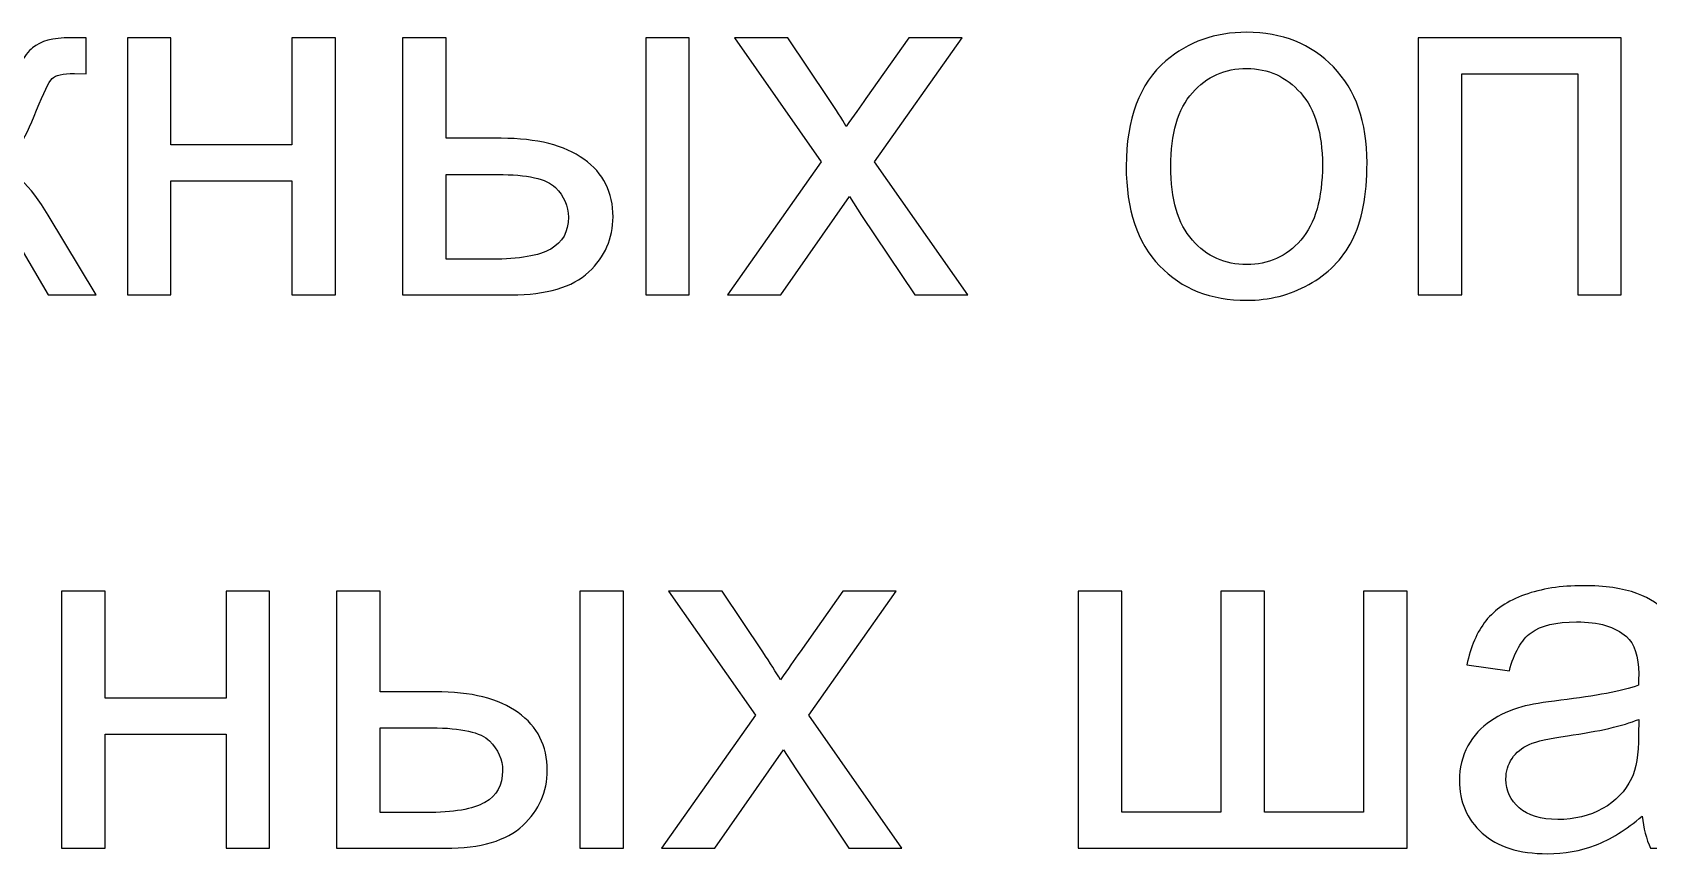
# Model space of a CAD drawing. Header units: centimetres. Extents: x 259 to 610, y 357 to 1252.
# Drawn here: x 359.08 to 370.59, y 1033.21 to 1039.06 of the extents above; entities that cross this region are included whole.
import ezdxf

# ---------------------------------------------------------------- set-up
doc = ezdxf.new("R2010")
doc.units = ezdxf.units.CM
doc.header["$MEASUREMENT"] = 0
doc.layers.add('layer 1', color=7, linetype='Continuous')

msp = doc.modelspace()

# ---------------------------------------------------------------- linework, layer by layer
at = {"layer": 'layer 1', "color": 250}
for points, knots in [([(358.50803, 1039.02428), (358.50803, 1039.02428), (358.50803, 1038.23406), (358.50803, 1038.23406), (358.50803, 1038.23406), (358.60799, 1038.23406), (358.67854, 1038.25288), (358.71911, 1038.28992), (358.71911, 1038.28992), (358.75968, 1038.32755), (358.81789, 1038.4375), (358.89315, 1038.62094), (358.89315, 1038.62094), (358.9637, 1038.79498), (359.02779, 1038.90551), (359.08541, 1038.95373), (359.08541, 1038.95373), (359.14186, 1039.00076), (359.23123, 1039.02428), (359.35411, 1039.02428), (359.35411, 1039.02428), (359.35411, 1039.02428), (359.46759, 1039.02428), (359.46759, 1039.02428), (359.46759, 1039.02428), (359.46759, 1039.02428), (359.46759, 1038.76852), (359.46759, 1038.76852), (359.46759, 1038.76852), (359.46759, 1038.76852), (359.38351, 1038.77028), (359.38351, 1038.77028), (359.38351, 1038.77028), (359.3006, 1038.77028), (359.24828, 1038.75794), (359.22535, 1038.73383), (359.22535, 1038.73383), (359.20124, 1038.70855), (359.1642, 1038.63329), (359.11481, 1038.50805), (359.11481, 1038.50805), (359.06895, 1038.38811), (359.02661, 1038.30579), (358.98781, 1038.25934), (358.98781, 1038.25934), (358.949, 1038.21348), (358.88786, 1038.17174), (358.80554, 1038.13352), (358.80554, 1038.13352), (358.9396, 1038.09766), (359.07012, 1037.9736), (359.19771, 1037.76075), (359.19771, 1037.76075), (359.19771, 1037.76075), (359.53814, 1037.19337), (359.53814, 1037.19337), (359.53814, 1037.19337), (359.53814, 1037.19337), (359.19712, 1037.19337), (359.19712, 1037.19337), (359.19712, 1037.19337), (359.19712, 1037.19337), (358.86551, 1037.76017), (358.86551, 1037.76017), (358.86551, 1037.76017), (358.7979, 1037.87541), (358.73851, 1037.95066), (358.68854, 1037.98653), (358.68854, 1037.98653), (358.63797, 1038.0224), (358.578, 1038.04003), (358.50803, 1038.04003), (358.50803, 1038.04003), (358.50803, 1038.04003), (358.50803, 1037.19337), (358.50803, 1037.19337), (358.50803, 1037.19337), (358.50803, 1037.19337), (358.19053, 1037.19337), (358.19053, 1037.19337), (358.19053, 1037.19337), (358.19053, 1037.19337), (358.19053, 1038.04003), (358.19053, 1038.04003), (358.19053, 1038.04003), (358.12174, 1038.04003), (358.06236, 1038.0224), (358.01238, 1037.98712), (358.01238, 1037.98712), (357.96182, 1037.95184), (357.90302, 1037.87599), (357.83599, 1037.75958), (357.83599, 1037.75958), (357.83599, 1037.75958), (357.50144, 1037.19337), (357.50144, 1037.19337), (357.50144, 1037.19337), (357.50144, 1037.19337), (357.16042, 1037.19337), (357.16042, 1037.19337), (357.16042, 1037.19337), (357.16042, 1037.19337), (357.49968, 1037.76075), (357.49968, 1037.76075), (357.49968, 1037.76075), (357.62844, 1037.9736), (357.76015, 1038.09766), (357.8942, 1038.13352), (357.8942, 1038.13352), (357.80248, 1038.17585), (357.7378, 1038.2223), (357.70135, 1038.27228), (357.70135, 1038.27228), (357.66431, 1038.32226), (357.60963, 1038.44161), (357.53613, 1038.63035), (357.53613, 1038.63035), (357.51085, 1038.69385), (357.4838, 1038.73265), (357.45499, 1038.74676), (357.45499, 1038.74676), (357.42501, 1038.76146), (357.38091, 1038.76852), (357.32211, 1038.76852), (357.32211, 1038.76852), (357.30741, 1038.76852), (357.27684, 1038.76793), (357.23098, 1038.76676), (357.23098, 1038.76676), (357.23098, 1038.76676), (357.23098, 1039.02428), (357.23098, 1039.02428), (357.23098, 1039.02428), (357.23098, 1039.02428), (357.2739, 1039.02428), (357.2739, 1039.02428), (357.2739, 1039.02428), (357.39385, 1039.02428), (357.47792, 1039.01723), (357.52672, 1039.00253), (357.52672, 1039.00253), (357.57553, 1038.98842), (357.61903, 1038.95784), (357.65784, 1038.91139), (357.65784, 1038.91139), (357.69606, 1038.86495), (357.74603, 1038.76852), (357.80718, 1038.62094), (357.80718, 1038.62094), (357.88185, 1038.44044), (357.93947, 1038.33108), (357.97946, 1038.29227), (357.97946, 1038.29227), (358.01944, 1038.25346), (358.08999, 1038.23406), (358.19053, 1038.23406), (358.19053, 1038.23406), (358.19053, 1038.23406), (358.19053, 1039.02428), (358.19053, 1039.02428), (358.19053, 1039.02428), (358.19053, 1039.02428), (358.50803, 1039.02428), (358.50803, 1039.02428)], [0, 0, 0, 0, 0.02380952, 0.02380952, 0.02380952, 0.02380952, 0.04761905, 0.04761905, 0.04761905, 0.04761905, 0.07142857, 0.07142857, 0.07142857, 0.07142857, 0.0952381, 0.0952381, 0.0952381, 0.0952381, 0.11904762, 0.11904762, 0.11904762, 0.11904762, 0.14285714, 0.14285714, 0.14285714, 0.14285714, 0.16666667, 0.16666667, 0.16666667, 0.16666667, 0.19047619, 0.19047619, 0.19047619, 0.19047619, 0.21428571, 0.21428571, 0.21428571, 0.21428571, 0.23809524, 0.23809524, 0.23809524, 0.23809524, 0.26190476, 0.26190476, 0.26190476, 0.26190476, 0.28571429, 0.28571429, 0.28571429, 0.28571429, 0.30952381, 0.30952381, 0.30952381, 0.30952381, 0.33333333, 0.33333333, 0.33333333, 0.33333333, 0.35714286, 0.35714286, 0.35714286, 0.35714286, 0.38095238, 0.38095238, 0.38095238, 0.38095238, 0.4047619, 0.4047619, 0.4047619, 0.4047619, 0.42857143, 0.42857143, 0.42857143, 0.42857143, 0.45238095, 0.45238095, 0.45238095, 0.45238095, 0.47619048, 0.47619048, 0.47619048, 0.47619048, 0.5, 0.5, 0.5, 0.5, 0.52380952, 0.52380952, 0.52380952, 0.52380952, 0.54761905, 0.54761905, 0.54761905, 0.54761905, 0.57142857, 0.57142857, 0.57142857, 0.57142857, 0.5952381, 0.5952381, 0.5952381, 0.5952381, 0.61904762, 0.61904762, 0.61904762, 0.61904762, 0.64285714, 0.64285714, 0.64285714, 0.64285714, 0.66666667, 0.66666667, 0.66666667, 0.66666667, 0.69047619, 0.69047619, 0.69047619, 0.69047619, 0.71428571, 0.71428571, 0.71428571, 0.71428571, 0.73809524, 0.73809524, 0.73809524, 0.73809524, 0.76190476, 0.76190476, 0.76190476, 0.76190476, 0.78571429, 0.78571429, 0.78571429, 0.78571429, 0.80952381, 0.80952381, 0.80952381, 0.80952381, 0.83333333, 0.83333333, 0.83333333, 0.83333333, 0.85714286, 0.85714286, 0.85714286, 0.85714286, 0.88095238, 0.88095238, 0.88095238, 0.88095238, 0.9047619, 0.9047619, 0.9047619, 0.9047619, 0.92857143, 0.92857143, 0.92857143, 0.92857143, 0.95238095, 0.95238095, 0.95238095, 0.95238095, 1, 1, 1, 1]), ([(359.76039, 1039.02428), (359.76039, 1039.02428), (360.07084, 1039.02428), (360.07084, 1039.02428), (360.07084, 1039.02428), (360.07084, 1039.02428), (360.07084, 1038.26228), (360.07084, 1038.26228), (360.07084, 1038.26228), (360.07084, 1038.26228), (360.93161, 1038.26228), (360.93161, 1038.26228), (360.93161, 1038.26228), (360.93161, 1038.26228), (360.93161, 1039.02428), (360.93161, 1039.02428), (360.93161, 1039.02428), (360.93161, 1039.02428), (361.24206, 1039.02428), (361.24206, 1039.02428), (361.24206, 1039.02428), (361.24206, 1039.02428), (361.24206, 1037.19337), (361.24206, 1037.19337), (361.24206, 1037.19337), (361.24206, 1037.19337), (360.93161, 1037.19337), (360.93161, 1037.19337), (360.93161, 1037.19337), (360.93161, 1037.19337), (360.93161, 1038.00476), (360.93161, 1038.00476), (360.93161, 1038.00476), (360.93161, 1038.00476), (360.07084, 1038.00476), (360.07084, 1038.00476), (360.07084, 1038.00476), (360.07084, 1038.00476), (360.07084, 1037.19337), (360.07084, 1037.19337), (360.07084, 1037.19337), (360.07084, 1037.19337), (359.76039, 1037.19337), (359.76039, 1037.19337), (359.76039, 1037.19337), (359.76039, 1037.19337), (359.76039, 1039.02428), (359.76039, 1039.02428)], [0, 0, 0, 0, 0.07692308, 0.07692308, 0.07692308, 0.07692308, 0.15384615, 0.15384615, 0.15384615, 0.15384615, 0.23076923, 0.23076923, 0.23076923, 0.23076923, 0.30769231, 0.30769231, 0.30769231, 0.30769231, 0.38461538, 0.38461538, 0.38461538, 0.38461538, 0.46153846, 0.46153846, 0.46153846, 0.46153846, 0.53846154, 0.53846154, 0.53846154, 0.53846154, 0.61538462, 0.61538462, 0.61538462, 0.61538462, 0.69230769, 0.69230769, 0.69230769, 0.69230769, 0.76923077, 0.76923077, 0.76923077, 0.76923077, 0.84615385, 0.84615385, 0.84615385, 0.84615385, 1, 1, 1, 1]), ([(361.7189, 1039.02428), (361.7189, 1039.02428), (362.02934, 1039.02428), (362.02934, 1039.02428), (362.02934, 1039.02428), (362.02934, 1039.02428), (362.02934, 1038.30815), (362.02934, 1038.30815), (362.02934, 1038.30815), (362.02934, 1038.30815), (362.42092, 1038.30815), (362.42092, 1038.30815), (362.42092, 1038.30815), (362.67669, 1038.30815), (362.87306, 1038.25876), (363.01124, 1038.15939), (363.01124, 1038.15939), (363.14941, 1038.06003), (363.2182, 1037.92303), (363.2182, 1037.74841), (363.2182, 1037.74841), (363.2182, 1037.59554), (363.16058, 1037.46501), (363.04534, 1037.35624), (363.04534, 1037.35624), (362.9301, 1037.24746), (362.74607, 1037.19337), (362.49265, 1037.19337), (362.49265, 1037.19337), (362.49265, 1037.19337), (361.7189, 1037.19337), (361.7189, 1037.19337), (361.7189, 1037.19337), (361.7189, 1037.19337), (361.7189, 1039.02428), (361.7189, 1039.02428)], [0, 0, 0, 0, 0.1, 0.1, 0.1, 0.1, 0.2, 0.2, 0.2, 0.2, 0.3, 0.3, 0.3, 0.3, 0.4, 0.4, 0.4, 0.4, 0.5, 0.5, 0.5, 0.5, 0.6, 0.6, 0.6, 0.6, 0.7, 0.7, 0.7, 0.7, 0.8, 0.8, 0.8, 0.8, 1, 1, 1, 1]), ([(363.45103, 1039.02428), (363.45103, 1039.02428), (363.76147, 1039.02428), (363.76147, 1039.02428), (363.76147, 1039.02428), (363.76147, 1039.02428), (363.76147, 1037.19337), (363.76147, 1037.19337), (363.76147, 1037.19337), (363.76147, 1037.19337), (363.45103, 1037.19337), (363.45103, 1037.19337), (363.45103, 1037.19337), (363.45103, 1037.19337), (363.45103, 1039.02428), (363.45103, 1039.02428)], [0, 0, 0, 0, 0.2, 0.2, 0.2, 0.2, 0.4, 0.4, 0.4, 0.4, 0.6, 0.6, 0.6, 0.6, 1, 1, 1, 1]), ([(364.03253, 1037.19337), (364.03253, 1037.19337), (364.70104, 1038.14175), (364.70104, 1038.14175), (364.70104, 1038.14175), (364.70104, 1038.14175), (364.08192, 1039.02428), (364.08192, 1039.02428), (364.08192, 1039.02428), (364.08192, 1039.02428), (364.4635, 1039.02428), (364.4635, 1039.02428), (364.4635, 1039.02428), (364.4635, 1039.02428), (364.75278, 1038.59213), (364.75278, 1038.59213), (364.75278, 1038.59213), (364.80628, 1038.51099), (364.84862, 1038.44514), (364.8786, 1038.3934), (364.8786, 1038.3934), (364.93093, 1038.46689), (364.97738, 1038.53333), (365.01913, 1038.59272), (365.01913, 1038.59272), (365.01913, 1038.59272), (365.32369, 1039.02428), (365.32369, 1039.02428), (365.32369, 1039.02428), (365.32369, 1039.02428), (365.70293, 1039.02428), (365.70293, 1039.02428), (365.70293, 1039.02428), (365.70293, 1039.02428), (365.08027, 1038.14175), (365.08027, 1038.14175), (365.08027, 1038.14175), (365.08027, 1038.14175), (365.7435, 1037.19337), (365.7435, 1037.19337), (365.7435, 1037.19337), (365.7435, 1037.19337), (365.36602, 1037.19337), (365.36602, 1037.19337), (365.36602, 1037.19337), (365.36602, 1037.19337), (364.98738, 1037.75781), (364.98738, 1037.75781), (364.98738, 1037.75781), (364.98738, 1037.75781), (364.90095, 1037.89363), (364.90095, 1037.89363), (364.90095, 1037.89363), (364.90095, 1037.89363), (364.41176, 1037.19337), (364.41176, 1037.19337), (364.41176, 1037.19337), (364.41176, 1037.19337), (364.03253, 1037.19337), (364.03253, 1037.19337)], [0, 0, 0, 0, 0.0625, 0.0625, 0.0625, 0.0625, 0.125, 0.125, 0.125, 0.125, 0.1875, 0.1875, 0.1875, 0.1875, 0.25, 0.25, 0.25, 0.25, 0.3125, 0.3125, 0.3125, 0.3125, 0.375, 0.375, 0.375, 0.375, 0.4375, 0.4375, 0.4375, 0.4375, 0.5, 0.5, 0.5, 0.5, 0.5625, 0.5625, 0.5625, 0.5625, 0.625, 0.625, 0.625, 0.625, 0.6875, 0.6875, 0.6875, 0.6875, 0.75, 0.75, 0.75, 0.75, 0.8125, 0.8125, 0.8125, 0.8125, 0.875, 0.875, 0.875, 0.875, 1, 1, 1, 1]), ([(366.87178, 1038.10883), (366.87178, 1038.4469), (366.96585, 1038.69738), (367.15459, 1038.86024), (367.15459, 1038.86024), (367.31157, 1038.99547), (367.50384, 1039.06309), (367.7302, 1039.06309), (367.7302, 1039.06309), (367.98126, 1039.06309), (368.18705, 1038.98077), (368.34697, 1038.81614), (368.34697, 1038.81614), (368.50631, 1038.6521), (368.58627, 1038.42456), (368.58627, 1038.1347), (368.58627, 1038.1347), (368.58627, 1037.89951), (368.55099, 1037.71489), (368.48044, 1037.58025), (368.48044, 1037.58025), (368.40988, 1037.44561), (368.30699, 1037.34095), (368.17176, 1037.26628), (368.17176, 1037.26628), (368.03712, 1037.19161), (367.88954, 1037.15456), (367.7302, 1037.15456), (367.7302, 1037.15456), (367.47385, 1037.15456), (367.26689, 1037.23629), (367.10872, 1037.40033), (367.10872, 1037.40033), (366.95056, 1037.56437), (366.87178, 1037.80073), (366.87178, 1038.10883)], [0, 0, 0, 0, 0.1, 0.1, 0.1, 0.1, 0.2, 0.2, 0.2, 0.2, 0.3, 0.3, 0.3, 0.3, 0.4, 0.4, 0.4, 0.4, 0.5, 0.5, 0.5, 0.5, 0.6, 0.6, 0.6, 0.6, 0.7, 0.7, 0.7, 0.7, 0.8, 0.8, 0.8, 0.8, 1, 1, 1, 1]), ([(368.95022, 1039.02428), (368.95022, 1039.02428), (370.39661, 1039.02428), (370.39661, 1039.02428), (370.39661, 1039.02428), (370.39661, 1039.02428), (370.39661, 1037.19337), (370.39661, 1037.19337), (370.39661, 1037.19337), (370.39661, 1037.19337), (370.08616, 1037.19337), (370.08616, 1037.19337), (370.08616, 1037.19337), (370.08616, 1037.19337), (370.08616, 1038.76676), (370.08616, 1038.76676), (370.08616, 1038.76676), (370.08616, 1038.76676), (369.26067, 1038.76676), (369.26067, 1038.76676), (369.26067, 1038.76676), (369.26067, 1038.76676), (369.26067, 1037.19337), (369.26067, 1037.19337), (369.26067, 1037.19337), (369.26067, 1037.19337), (368.95022, 1037.19337), (368.95022, 1037.19337), (368.95022, 1037.19337), (368.95022, 1037.19337), (368.95022, 1039.02428), (368.95022, 1039.02428)], [0, 0, 0, 0, 0.11111111, 0.11111111, 0.11111111, 0.11111111, 0.22222222, 0.22222222, 0.22222222, 0.22222222, 0.33333333, 0.33333333, 0.33333333, 0.33333333, 0.44444444, 0.44444444, 0.44444444, 0.44444444, 0.55555556, 0.55555556, 0.55555556, 0.55555556, 0.66666667, 0.66666667, 0.66666667, 0.66666667, 0.77777778, 0.77777778, 0.77777778, 0.77777778, 1, 1, 1, 1]), ([(367.18928, 1038.10824), (367.18928, 1037.87423), (367.24043, 1037.69902), (367.34273, 1037.58319), (367.34273, 1037.58319), (367.44563, 1037.46677), (367.57439, 1037.40856), (367.7302, 1037.40856), (367.7302, 1037.40856), (367.88425, 1037.40856), (368.01242, 1037.46677), (368.11532, 1037.58378), (368.11532, 1037.58378), (368.21762, 1037.70078), (368.26877, 1037.87893), (368.26877, 1038.11823), (368.26877, 1038.11823), (368.26877, 1038.34401), (368.21703, 1038.51511), (368.11414, 1038.63094), (368.11414, 1038.63094), (368.01125, 1038.74735), (367.88307, 1038.80556), (367.7302, 1038.80556), (367.7302, 1038.80556), (367.57439, 1038.80556), (367.44563, 1038.74794), (367.34273, 1038.63211), (367.34273, 1038.63211), (367.24043, 1038.51628), (367.18928, 1038.34166), (367.18928, 1038.10824)], [0, 0, 0, 0, 0.11111111, 0.11111111, 0.11111111, 0.11111111, 0.22222222, 0.22222222, 0.22222222, 0.22222222, 0.33333333, 0.33333333, 0.33333333, 0.33333333, 0.44444444, 0.44444444, 0.44444444, 0.44444444, 0.55555556, 0.55555556, 0.55555556, 0.55555556, 0.66666667, 0.66666667, 0.66666667, 0.66666667, 0.77777778, 0.77777778, 0.77777778, 0.77777778, 1, 1, 1, 1]), ([(362.02934, 1037.44737), (362.02934, 1037.44737), (362.35507, 1037.44737), (362.35507, 1037.44737), (362.35507, 1037.44737), (362.55086, 1037.44737), (362.69138, 1037.47148), (362.77488, 1037.51969), (362.77488, 1037.51969), (362.85895, 1037.5679), (362.9007, 1037.64316), (362.9007, 1037.74547), (362.9007, 1037.74547), (362.9007, 1037.82484), (362.86954, 1037.8954), (362.8078, 1037.95772), (362.8078, 1037.95772), (362.74548, 1038.01946), (362.60848, 1038.05062), (362.39623, 1038.05062), (362.39623, 1038.05062), (362.39623, 1038.05062), (362.02934, 1038.05062), (362.02934, 1038.05062), (362.02934, 1038.05062), (362.02934, 1038.05062), (362.02934, 1037.44737), (362.02934, 1037.44737)], [0, 0, 0, 0, 0.125, 0.125, 0.125, 0.125, 0.25, 0.25, 0.25, 0.25, 0.375, 0.375, 0.375, 0.375, 0.5, 0.5, 0.5, 0.5, 0.625, 0.625, 0.625, 0.625, 0.75, 0.75, 0.75, 0.75, 1, 1, 1, 1]), ([(370.54536, 1033.48157), (370.43012, 1033.38338), (370.31899, 1033.31458), (370.21257, 1033.27401), (370.21257, 1033.27401), (370.10615, 1033.23345), (369.99208, 1033.21345), (369.86979, 1033.21345), (369.86979, 1033.21345), (369.66871, 1033.21345), (369.51407, 1033.26226), (369.40589, 1033.36044), (369.40589, 1033.36044), (369.2977, 1033.45805), (369.24361, 1033.58328), (369.24361, 1033.73556), (369.24361, 1033.73556), (369.24361, 1033.82493), (369.26419, 1033.90666), (369.30476, 1033.98074), (369.30476, 1033.98074), (369.34592, 1034.05483), (369.39942, 1034.11362), (369.46527, 1034.15831), (369.46527, 1034.15831), (369.53171, 1034.20299), (369.60579, 1034.2371), (369.6887, 1034.26003), (369.6887, 1034.26003), (369.74984, 1034.2759), (369.84215, 1034.29119), (369.96504, 1034.30648), (369.96504, 1034.30648), (370.21551, 1034.33587), (370.40072, 1034.37174), (370.5189, 1034.4129), (370.5189, 1034.4129), (370.52007, 1034.45523), (370.52066, 1034.48228), (370.52066, 1034.49345), (370.52066, 1034.49345), (370.52066, 1034.61927), (370.49126, 1034.70805), (370.43247, 1034.75979), (370.43247, 1034.75979), (370.35309, 1034.82976), (370.23491, 1034.86445), (370.07852, 1034.86445), (370.07852, 1034.86445), (369.93211, 1034.86445), (369.82393, 1034.83858), (369.75455, 1034.78743), (369.75455, 1034.78743), (369.68458, 1034.73628), (369.63343, 1034.64573), (369.59991, 1034.5152), (369.59991, 1034.5152), (369.59991, 1034.5152), (369.29653, 1034.55753), (369.29653, 1034.55753), (369.29653, 1034.55753), (369.32416, 1034.68747), (369.36943, 1034.79272), (369.43293, 1034.87268), (369.43293, 1034.87268), (369.49643, 1034.95265), (369.58816, 1035.01379), (369.7081, 1035.0573), (369.7081, 1035.0573), (369.82746, 1035.10022), (369.9668, 1035.12198), (370.12438, 1035.12198), (370.12438, 1035.12198), (370.28077, 1035.12198), (370.40836, 1035.10375), (370.50655, 1035.06671), (370.50655, 1035.06671), (370.60415, 1035.02967), (370.67647, 1034.98381), (370.72233, 1034.92795), (370.72233, 1034.92795), (370.76819, 1034.87209), (370.80053, 1034.80154), (370.81935, 1034.71628), (370.81935, 1034.71628), (370.82934, 1034.66337), (370.83463, 1034.56812), (370.83463, 1034.43112), (370.83463, 1034.43112), (370.83463, 1034.43112), (370.83463, 1034.01955), (370.83463, 1034.01955), (370.83463, 1034.01955), (370.83463, 1033.73204), (370.8411, 1033.55036), (370.85404, 1033.47333), (370.85404, 1033.47333), (370.86638, 1033.39631), (370.89225, 1033.32282), (370.92988, 1033.25226), (370.92988, 1033.25226), (370.92988, 1033.25226), (370.60533, 1033.25226), (370.60533, 1033.25226), (370.60533, 1033.25226), (370.57417, 1033.31752), (370.55418, 1033.39396), (370.54536, 1033.48157)], [0, 0, 0, 0, 0.03571429, 0.03571429, 0.03571429, 0.03571429, 0.07142857, 0.07142857, 0.07142857, 0.07142857, 0.10714286, 0.10714286, 0.10714286, 0.10714286, 0.14285714, 0.14285714, 0.14285714, 0.14285714, 0.17857143, 0.17857143, 0.17857143, 0.17857143, 0.21428571, 0.21428571, 0.21428571, 0.21428571, 0.25, 0.25, 0.25, 0.25, 0.28571429, 0.28571429, 0.28571429, 0.28571429, 0.32142857, 0.32142857, 0.32142857, 0.32142857, 0.35714286, 0.35714286, 0.35714286, 0.35714286, 0.39285714, 0.39285714, 0.39285714, 0.39285714, 0.42857143, 0.42857143, 0.42857143, 0.42857143, 0.46428571, 0.46428571, 0.46428571, 0.46428571, 0.5, 0.5, 0.5, 0.5, 0.53571429, 0.53571429, 0.53571429, 0.53571429, 0.57142857, 0.57142857, 0.57142857, 0.57142857, 0.60714286, 0.60714286, 0.60714286, 0.60714286, 0.64285714, 0.64285714, 0.64285714, 0.64285714, 0.67857143, 0.67857143, 0.67857143, 0.67857143, 0.71428571, 0.71428571, 0.71428571, 0.71428571, 0.75, 0.75, 0.75, 0.75, 0.78571429, 0.78571429, 0.78571429, 0.78571429, 0.82142857, 0.82142857, 0.82142857, 0.82142857, 0.85714286, 0.85714286, 0.85714286, 0.85714286, 0.89285714, 0.89285714, 0.89285714, 0.89285714, 0.92857143, 0.92857143, 0.92857143, 0.92857143, 1, 1, 1, 1]), ([(359.29178, 1035.08317), (359.29178, 1035.08317), (359.60223, 1035.08317), (359.60223, 1035.08317), (359.60223, 1035.08317), (359.60223, 1035.08317), (359.60223, 1034.32117), (359.60223, 1034.32117), (359.60223, 1034.32117), (359.60223, 1034.32117), (360.463, 1034.32117), (360.463, 1034.32117), (360.463, 1034.32117), (360.463, 1034.32117), (360.463, 1035.08317), (360.463, 1035.08317), (360.463, 1035.08317), (360.463, 1035.08317), (360.77345, 1035.08317), (360.77345, 1035.08317), (360.77345, 1035.08317), (360.77345, 1035.08317), (360.77345, 1033.25226), (360.77345, 1033.25226), (360.77345, 1033.25226), (360.77345, 1033.25226), (360.463, 1033.25226), (360.463, 1033.25226), (360.463, 1033.25226), (360.463, 1033.25226), (360.463, 1034.06365), (360.463, 1034.06365), (360.463, 1034.06365), (360.463, 1034.06365), (359.60223, 1034.06365), (359.60223, 1034.06365), (359.60223, 1034.06365), (359.60223, 1034.06365), (359.60223, 1033.25226), (359.60223, 1033.25226), (359.60223, 1033.25226), (359.60223, 1033.25226), (359.29178, 1033.25226), (359.29178, 1033.25226), (359.29178, 1033.25226), (359.29178, 1033.25226), (359.29178, 1035.08317), (359.29178, 1035.08317)], [0, 0, 0, 0, 0.07692308, 0.07692308, 0.07692308, 0.07692308, 0.15384615, 0.15384615, 0.15384615, 0.15384615, 0.23076923, 0.23076923, 0.23076923, 0.23076923, 0.30769231, 0.30769231, 0.30769231, 0.30769231, 0.38461538, 0.38461538, 0.38461538, 0.38461538, 0.46153846, 0.46153846, 0.46153846, 0.46153846, 0.53846154, 0.53846154, 0.53846154, 0.53846154, 0.61538462, 0.61538462, 0.61538462, 0.61538462, 0.69230769, 0.69230769, 0.69230769, 0.69230769, 0.76923077, 0.76923077, 0.76923077, 0.76923077, 0.84615385, 0.84615385, 0.84615385, 0.84615385, 1, 1, 1, 1]), ([(361.25029, 1035.08317), (361.25029, 1035.08317), (361.56073, 1035.08317), (361.56073, 1035.08317), (361.56073, 1035.08317), (361.56073, 1035.08317), (361.56073, 1034.36704), (361.56073, 1034.36704), (361.56073, 1034.36704), (361.56073, 1034.36704), (361.95231, 1034.36704), (361.95231, 1034.36704), (361.95231, 1034.36704), (362.20808, 1034.36704), (362.40445, 1034.31765), (362.54263, 1034.21828), (362.54263, 1034.21828), (362.6808, 1034.11892), (362.74959, 1033.98192), (362.74959, 1033.8073), (362.74959, 1033.8073), (362.74959, 1033.65443), (362.69197, 1033.5239), (362.57673, 1033.41513), (362.57673, 1033.41513), (362.46149, 1033.30635), (362.27746, 1033.25226), (362.02404, 1033.25226), (362.02404, 1033.25226), (362.02404, 1033.25226), (361.25029, 1033.25226), (361.25029, 1033.25226), (361.25029, 1033.25226), (361.25029, 1033.25226), (361.25029, 1035.08317), (361.25029, 1035.08317)], [0, 0, 0, 0, 0.1, 0.1, 0.1, 0.1, 0.2, 0.2, 0.2, 0.2, 0.3, 0.3, 0.3, 0.3, 0.4, 0.4, 0.4, 0.4, 0.5, 0.5, 0.5, 0.5, 0.6, 0.6, 0.6, 0.6, 0.7, 0.7, 0.7, 0.7, 0.8, 0.8, 0.8, 0.8, 1, 1, 1, 1]), ([(362.98242, 1035.08317), (362.98242, 1035.08317), (363.29286, 1035.08317), (363.29286, 1035.08317), (363.29286, 1035.08317), (363.29286, 1035.08317), (363.29286, 1033.25226), (363.29286, 1033.25226), (363.29286, 1033.25226), (363.29286, 1033.25226), (362.98242, 1033.25226), (362.98242, 1033.25226), (362.98242, 1033.25226), (362.98242, 1033.25226), (362.98242, 1035.08317), (362.98242, 1035.08317)], [0, 0, 0, 0, 0.2, 0.2, 0.2, 0.2, 0.4, 0.4, 0.4, 0.4, 0.6, 0.6, 0.6, 0.6, 1, 1, 1, 1]), ([(363.56392, 1033.25226), (363.56392, 1033.25226), (364.23243, 1034.20064), (364.23243, 1034.20064), (364.23243, 1034.20064), (364.23243, 1034.20064), (363.61331, 1035.08317), (363.61331, 1035.08317), (363.61331, 1035.08317), (363.61331, 1035.08317), (363.99489, 1035.08317), (363.99489, 1035.08317), (363.99489, 1035.08317), (363.99489, 1035.08317), (364.28417, 1034.65102), (364.28417, 1034.65102), (364.28417, 1034.65102), (364.33767, 1034.56988), (364.38001, 1034.50403), (364.40999, 1034.45229), (364.40999, 1034.45229), (364.46232, 1034.52578), (364.50877, 1034.59222), (364.55052, 1034.65161), (364.55052, 1034.65161), (364.55052, 1034.65161), (364.85508, 1035.08317), (364.85508, 1035.08317), (364.85508, 1035.08317), (364.85508, 1035.08317), (365.23432, 1035.08317), (365.23432, 1035.08317), (365.23432, 1035.08317), (365.23432, 1035.08317), (364.61166, 1034.20064), (364.61166, 1034.20064), (364.61166, 1034.20064), (364.61166, 1034.20064), (365.27489, 1033.25226), (365.27489, 1033.25226), (365.27489, 1033.25226), (365.27489, 1033.25226), (364.89741, 1033.25226), (364.89741, 1033.25226), (364.89741, 1033.25226), (364.89741, 1033.25226), (364.51877, 1033.8167), (364.51877, 1033.8167), (364.51877, 1033.8167), (364.51877, 1033.8167), (364.43234, 1033.95252), (364.43234, 1033.95252), (364.43234, 1033.95252), (364.43234, 1033.95252), (363.94315, 1033.25226), (363.94315, 1033.25226), (363.94315, 1033.25226), (363.94315, 1033.25226), (363.56392, 1033.25226), (363.56392, 1033.25226)], [0, 0, 0, 0, 0.0625, 0.0625, 0.0625, 0.0625, 0.125, 0.125, 0.125, 0.125, 0.1875, 0.1875, 0.1875, 0.1875, 0.25, 0.25, 0.25, 0.25, 0.3125, 0.3125, 0.3125, 0.3125, 0.375, 0.375, 0.375, 0.375, 0.4375, 0.4375, 0.4375, 0.4375, 0.5, 0.5, 0.5, 0.5, 0.5625, 0.5625, 0.5625, 0.5625, 0.625, 0.625, 0.625, 0.625, 0.6875, 0.6875, 0.6875, 0.6875, 0.75, 0.75, 0.75, 0.75, 0.8125, 0.8125, 0.8125, 0.8125, 0.875, 0.875, 0.875, 0.875, 1, 1, 1, 1]), ([(366.53017, 1035.08317), (366.53017, 1035.08317), (366.84061, 1035.08317), (366.84061, 1035.08317), (366.84061, 1035.08317), (366.84061, 1035.08317), (366.84061, 1033.50979), (366.84061, 1033.50979), (366.84061, 1033.50979), (366.84061, 1033.50979), (367.54616, 1033.50979), (367.54616, 1033.50979), (367.54616, 1033.50979), (367.54616, 1033.50979), (367.54616, 1035.08317), (367.54616, 1035.08317), (367.54616, 1035.08317), (367.54616, 1035.08317), (367.85661, 1035.08317), (367.85661, 1035.08317), (367.85661, 1035.08317), (367.85661, 1035.08317), (367.85661, 1033.50979), (367.85661, 1033.50979), (367.85661, 1033.50979), (367.85661, 1033.50979), (368.56216, 1033.50979), (368.56216, 1033.50979), (368.56216, 1033.50979), (368.56216, 1033.50979), (368.56216, 1035.08317), (368.56216, 1035.08317), (368.56216, 1035.08317), (368.56216, 1035.08317), (368.87261, 1035.08317), (368.87261, 1035.08317), (368.87261, 1035.08317), (368.87261, 1035.08317), (368.87261, 1033.25226), (368.87261, 1033.25226), (368.87261, 1033.25226), (368.87261, 1033.25226), (366.53017, 1033.25226), (366.53017, 1033.25226), (366.53017, 1033.25226), (366.53017, 1033.25226), (366.53017, 1035.08317), (366.53017, 1035.08317)], [0, 0, 0, 0, 0.07692308, 0.07692308, 0.07692308, 0.07692308, 0.15384615, 0.15384615, 0.15384615, 0.15384615, 0.23076923, 0.23076923, 0.23076923, 0.23076923, 0.30769231, 0.30769231, 0.30769231, 0.30769231, 0.38461538, 0.38461538, 0.38461538, 0.38461538, 0.46153846, 0.46153846, 0.46153846, 0.46153846, 0.53846154, 0.53846154, 0.53846154, 0.53846154, 0.61538462, 0.61538462, 0.61538462, 0.61538462, 0.69230769, 0.69230769, 0.69230769, 0.69230769, 0.76923077, 0.76923077, 0.76923077, 0.76923077, 0.84615385, 0.84615385, 0.84615385, 0.84615385, 1, 1, 1, 1]), ([(361.56073, 1033.50626), (361.56073, 1033.50626), (361.88646, 1033.50626), (361.88646, 1033.50626), (361.88646, 1033.50626), (362.08225, 1033.50626), (362.22277, 1033.53037), (362.30627, 1033.57858), (362.30627, 1033.57858), (362.39034, 1033.62679), (362.43209, 1033.70205), (362.43209, 1033.80436), (362.43209, 1033.80436), (362.43209, 1033.88373), (362.40093, 1033.95429), (362.33919, 1034.01661), (362.33919, 1034.01661), (362.27687, 1034.07835), (362.13987, 1034.10951), (361.92762, 1034.10951), (361.92762, 1034.10951), (361.92762, 1034.10951), (361.56073, 1034.10951), (361.56073, 1034.10951), (361.56073, 1034.10951), (361.56073, 1034.10951), (361.56073, 1033.50626), (361.56073, 1033.50626)], [0, 0, 0, 0, 0.125, 0.125, 0.125, 0.125, 0.25, 0.25, 0.25, 0.25, 0.375, 0.375, 0.375, 0.375, 0.5, 0.5, 0.5, 0.5, 0.625, 0.625, 0.625, 0.625, 0.75, 0.75, 0.75, 0.75, 1, 1, 1, 1]), ([(370.52066, 1034.16948), (370.40777, 1034.12362), (370.23844, 1034.08481), (370.01266, 1034.05306), (370.01266, 1034.05306), (369.88449, 1034.03484), (369.79394, 1034.01426), (369.74103, 1033.99133), (369.74103, 1033.99133), (369.68811, 1033.9684), (369.64754, 1033.93488), (369.61873, 1033.89137), (369.61873, 1033.89137), (369.58992, 1033.84728), (369.57522, 1033.79848), (369.57522, 1033.74438), (369.57522, 1033.74438), (369.57522, 1033.66266), (369.60638, 1033.59387), (369.66929, 1033.53919), (369.66929, 1033.53919), (369.73221, 1033.4845), (369.82393, 1033.45687), (369.94446, 1033.45687), (369.94446, 1033.45687), (370.06382, 1033.45687), (370.17024, 1033.48274), (370.26372, 1033.53507), (370.26372, 1033.53507), (370.35662, 1033.58681), (370.42541, 1033.65795), (370.46892, 1033.74791), (370.46892, 1033.74791), (370.50244, 1033.81788), (370.5189, 1033.92077), (370.5189, 1034.05659), (370.5189, 1034.05659), (370.5189, 1034.05659), (370.52066, 1034.16948), (370.52066, 1034.16948)], [0, 0, 0, 0, 0.09090909, 0.09090909, 0.09090909, 0.09090909, 0.18181818, 0.18181818, 0.18181818, 0.18181818, 0.27272727, 0.27272727, 0.27272727, 0.27272727, 0.36363636, 0.36363636, 0.36363636, 0.36363636, 0.45454545, 0.45454545, 0.45454545, 0.45454545, 0.54545455, 0.54545455, 0.54545455, 0.54545455, 0.63636364, 0.63636364, 0.63636364, 0.63636364, 0.72727273, 0.72727273, 0.72727273, 0.72727273, 0.81818182, 0.81818182, 0.81818182, 0.81818182, 1, 1, 1, 1])]:
    msp.add_open_spline(points, degree=3, knots=knots, dxfattribs=at)

doc.saveas('drawing.dxf')
